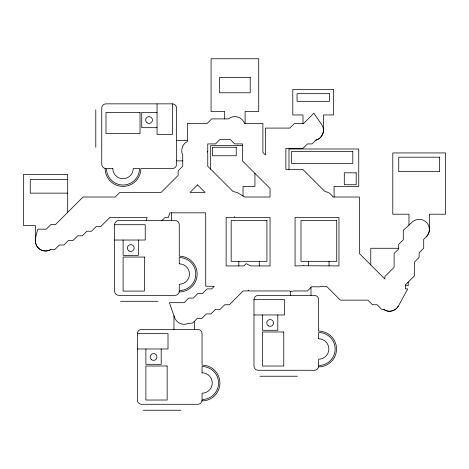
<?xml version="1.0" encoding="UTF-8"?>
<svg xmlns="http://www.w3.org/2000/svg" width="469" height="469" viewBox="0 0 469 469"><rect width="100%" height="100%" fill="white"/><g stroke="black" fill="none" stroke-linecap="round" stroke-linejoin="round"><path stroke-width="0.7" d="M323.381 131.197L323.317 131.689M323.405 130.693L323.428 114.952L333.635 114.952L333.635 89.427L292.797 89.427L292.797 114.952L303.003 114.952L303.003 123.494M429.352 230.203L429.305 230.701M429.375 229.704L429.381 214.204L445.55 214.204L445.55 152.935L392.793 152.935L392.793 214.204L408.962 214.204L408.962 225.067M323.241 132.188L323.129 132.674M429.235 231.199L429.141 231.692M323.006 133.161L322.842 133.636M429.018 232.178L428.883 232.659M146.234 220.459L147.131 217.428L109.875 217.428L100.688 226.621L96.092 226.621L91.496 231.217L86.9 231.217L82.31 235.813L77.713 235.813L73.117 240.404L68.521 240.404L63.931 245L59.334 245L54.738 249.596L50.734 249.596C47.035 251.835 41.97 251.32 38.78 248.412C32.988 243.546 36.131 235.063 37.878 229.171L46.279 229.171L50.875 224.581L55.471 224.581L83.036 197.009L115.204 197.009L119.794 192.413L161.148 192.413L178.144 175.424L178.144 170.827L182.74 166.231L182.74 155.081C180.289 150.285 182.47 143.848 187.336 141.544L187.336 123.494L207.099 123.494L211.695 118.897L228.485 118.897L228.895 118.563A10.212 10.212 0 0 1 244.548 123.482L262.892 123.494L262.892 152.448L265.448 154.999L265.448 128.084L289.807 128.084L294.403 123.494L303.59 123.494L313.867 113.217L321.623 124.473A10.212 10.212 0 0 1 323.428 130.118C323.551 134.667 320.268 139.035 315.842 140.12L312.049 143.913L307.459 143.913L302.863 148.509L285.867 148.509L285.867 169.438L302.863 169.438L325.023 191.604C328.329 191.956 331.39 194.049 332.908 197.009L359.389 197.009L359.389 253.536L384.914 279.061L384.914 276.511L394.101 267.318L394.101 253.536L398.697 248.939L398.697 244.343L403.293 239.747L403.293 230.343L412.222 222.042A10.212 10.212 0 0 1 429.364 228.89C429.751 233.14 426.942 236.81 423.712 239.237L423.712 248.207L419.122 252.803L419.122 257.399L414.526 261.995L414.526 275.778L405.333 284.97L405.333 288.904L407.76 288.904L398.439 305.929C396.838 308.878 393.726 310.918 390.384 311.199C387.16 311.996 384.715 309.094 381.707 309.329L377.111 304.733L372.515 304.733L367.919 300.137L340.353 300.137L326.565 286.354L322.051 286.354L319.078 286.864L311.645 286.758L307.459 290.95L294.538 290.95L290.229 291.372L289.807 290.95L248.541 290.95L248.429 290.241L247.72 290.95L243.13 290.95L229.341 304.733L224.751 304.733L220.154 309.329L215.558 309.329L210.962 313.925L206.366 313.925L201.776 318.515L197.179 318.515L192.583 323.112L188.468 323.358A10.212 10.212 0 0 1 174.532 317.454L169.385 302.693L184.124 302.693L188.72 298.096L193.316 298.096L197.912 293.5L202.502 293.5L207.099 288.904L211.695 288.904L214.269 286.33L205.715 286.201L205.715 212.838L169.772 212.838L168.418 217.428L165.018 217.428L161.987 220.459M322.672 134.105L322.467 134.562M428.713 233.128L428.525 233.591M322.25 135.013L322.004 135.447M428.314 234.049L428.08 234.488M321.746 135.875L321.453 136.286M427.822 234.922L427.552 235.338M398.204 306.316L397.941 306.744M321.154 136.684L320.819 137.059M427.253 235.743L426.942 236.136M397.642 307.142L397.343 307.547M320.485 137.435L320.122 137.775M426.602 236.505L426.257 236.863M397.003 307.916L396.663 308.285M319.694 138.162L319.348 138.414M395.959 308.924L396.293 308.62M318.891 138.76L318.521 138.976M395.156 309.517L395.519 309.253M50.64 249.649L50.201 249.883M318.093 139.234L317.642 139.457M394.681 309.804L394.253 310.056M49.743 250.1L49.286 250.294M317.191 139.668L316.722 139.844M393.391 310.46L393.796 310.267M316.247 140.014L315.842 140.125M48.811 250.464L48.336 250.616M392.447 310.8L392.87 310.648M47.85 250.733L47.357 250.839M391.914 310.935L391.427 311.053M46.865 250.909L46.367 250.962M390.929 311.123L390.431 311.193M45.862 250.985L45.364 250.991M389.932 311.217L389.434 311.234M172.363 103.854L105.994 103.854A4.256 4.256 0 0 0 101.744 108.105L101.744 164.267A4.256 4.256 0 0 0 105.994 168.523L105.144 168.523A17.869 17.869 0 0 0 123.013 186.392A17.869 17.869 0 0 0 140.882 168.523L172.363 168.523A4.256 4.256 0 0 0 176.62 164.267L176.62 108.105A4.256 4.256 0 0 0 172.363 103.854L172.363 134.486L157.051 134.486L157.051 103.854M157.051 112.361L141.732 112.361L141.732 127.679L157.051 127.679M176.62 140.442L187.336 140.442M242.473 145.566L210.692 145.566L210.692 169.168M176.62 160.861L182.74 160.861M67.694 179.527L30.256 179.527L30.256 193.14L67.694 193.14M114.6 224.715A4.256 4.256 0 0 1 118.85 220.459L175.013 220.459A4.256 4.256 0 0 1 179.269 224.715L179.269 256.197A17.869 17.869 0 0 1 197.138 274.066A17.869 17.869 0 0 1 179.269 291.935L179.269 291.085A4.256 4.256 0 0 1 175.013 295.341L118.85 295.341A4.256 4.256 0 0 1 114.6 291.085L114.6 224.715L145.232 224.715L145.232 240.028L114.6 240.028M398.697 248.271L370.762 248.271L370.762 264.909M405.333 285.715L408.2 285.715L408.2 282.098M253.981 299.65A4.256 4.256 0 0 1 258.237 295.394L314.4 295.394A4.256 4.256 0 0 1 318.65 299.65L318.65 331.132A17.869 17.869 0 0 1 336.519 349A17.869 17.869 0 0 1 318.65 366.869L318.65 366.019A4.256 4.256 0 0 1 314.4 370.276L258.237 370.276A4.256 4.256 0 0 1 253.981 366.019L253.981 299.65L284.619 299.65L284.619 314.963L253.981 314.963M120.556 301.297L157.994 301.297M137.376 333.664A4.256 4.256 0 0 1 141.632 329.408L197.789 329.408A4.256 4.256 0 0 1 202.045 333.664L202.045 365.146A17.869 17.869 0 0 1 219.914 383.015A17.869 17.869 0 0 1 202.045 400.884L202.045 400.034A4.256 4.256 0 0 1 197.789 404.29L141.632 404.29A4.256 4.256 0 0 1 137.376 400.034L137.376 333.664L168.008 333.664L168.008 348.983L137.376 348.983M259.937 376.232L297.381 376.232M143.332 410.246L180.77 410.246M44.866 250.968L44.367 250.921M388.93 311.211L388.432 311.181M43.869 250.851L43.377 250.757M387.933 311.111L387.441 311.029M386.52 310.8L386.954 310.912M42.89 250.634L42.415 250.493M385.999 310.613L385.53 310.443M41.94 250.323L41.477 250.135M385.078 310.226L384.627 310.009M41.026 249.924L40.58 249.69M384.199 309.751L383.771 309.487M40.152 249.432L39.73 249.156M39.332 248.857L38.939 248.547M38.569 248.207L38.212 247.855M37.878 247.485L37.555 247.099M37.256 246.7L36.975 246.284M36.717 245.856L36.476 245.416M36.265 244.965L36.072 244.501M35.902 244.032L35.75 243.552M35.632 243.065L35.527 242.579M35.456 242.08L35.404 241.582M35.374 241.084L35.363 225.478L23.45 225.478L23.45 174.421L67.694 174.421L67.694 212.351M334.08 197.009L334.08 186.428L358.756 186.428L358.756 148.99L288.98 148.99L288.98 169.438M329.062 261.339L329.062 265.935M310.994 287.409L310.994 295.394M308.643 261.339L308.643 265.935M290.575 291.337L290.575 295.394M277.806 314.963L277.806 330.282L262.493 330.282L262.493 314.963M259.257 261.321L259.257 265.935M254.937 173.372L254.937 186.41L243.024 186.41L243.024 195.972M245.111 123.494L245.111 111.511L258.724 111.511L258.724 58.754L211.073 58.754L211.073 111.511L224.686 111.511L224.686 118.897M238.832 261.321L238.832 265.935M194.389 321.312L194.389 329.408M173.964 315.825L173.964 329.408M171.607 212.838L171.607 220.459M161.201 348.983L161.201 364.296L145.882 364.296L145.882 348.983M138.425 240.028L138.425 255.347L123.107 255.347L123.107 240.028M95.787 109.81L95.787 147.248M207.755 151.716L207.298 152.173L207.755 152.66L207.755 166.231L233.046 191.522L237.167 192.483L244.742 197.009L270.038 197.009L270.038 188.474L242.473 160.908L242.473 143.913L234.67 143.913L230.074 139.316L220.154 139.316L215.558 143.913L207.755 143.913L207.755 151.716M197.543 184.903L190.033 192.413L205.059 192.413L197.543 184.903M234.43 216.942L233.937 217.428L226.134 217.428L226.134 265.935L243.857 265.935L246.155 263.637L250.575 265.935L270.038 265.935L270.038 217.428L234.969 217.428L234.43 216.942M303.789 265.735L295.06 265.935L295.06 217.428L338.964 217.428L338.964 265.935L303.789 265.735M250.217 77.473L219.58 77.473L219.58 92.792L250.217 92.792L250.217 77.473M329.385 93.677L297.047 93.677L297.047 101.339L329.385 101.339L329.385 93.677M140.032 112.361L105.994 112.361L105.994 133.636L140.032 133.636L140.032 112.361M236.218 147.266L212.393 147.266L212.393 155.772L236.218 155.772L236.218 147.266M352.799 151.54L291.536 151.54L291.536 163.452L352.799 163.452L352.799 151.54M439.594 157.191L398.75 157.191L398.75 171.66L439.594 171.66L439.594 157.191M112.8 168.523L106.504 168.523A16.509 16.509 0 0 0 123.013 185.026A16.509 16.509 0 0 0 139.522 168.523L133.225 168.523A10.212 10.212 0 0 1 123.013 178.73A10.212 10.212 0 0 1 112.8 168.523M356.206 172.815L344.293 172.815L344.293 184.727L356.206 184.727L356.206 172.815M266.914 220.477L231.176 220.477L231.176 261.321L266.914 261.321L266.914 220.477M336.724 220.5L300.987 220.5L300.987 261.339L336.724 261.339L336.724 220.5M144.382 257.047L123.107 257.047L123.107 291.085L144.382 291.085L144.382 257.047M283.763 331.982L262.493 331.982L262.493 366.019L283.763 366.019L283.763 331.982M167.157 365.996L145.882 365.996L145.882 400.034L167.157 400.034L167.157 365.996M318.65 338.788L318.65 332.492A16.509 16.509 0 0 1 335.159 349A16.509 16.509 0 0 1 318.65 365.509L318.65 359.213A10.212 10.212 0 0 0 328.863 349A10.212 10.212 0 0 0 318.65 338.788M202.045 372.808L202.045 366.506A16.509 16.509 0 0 1 218.554 383.015A16.509 16.509 0 0 1 202.045 399.524L202.045 393.227A10.212 10.212 0 0 0 212.258 383.015A10.212 10.212 0 0 0 202.045 372.808M179.269 263.854L179.269 257.557A16.509 16.509 0 0 1 195.772 274.066A16.509 16.509 0 0 1 179.269 290.575L179.269 284.278A10.212 10.212 0 0 0 189.476 274.066A10.212 10.212 0 0 0 179.269 263.854M129.063 250.979A3.406 3.406 0 0 0 134.169 248.031A3.406 3.406 0 0 0 129.063 245.082A3.406 3.406 0 0 0 129.063 250.979M268.45 325.908A3.406 3.406 0 0 0 273.556 322.965A3.406 3.406 0 0 0 268.45 320.016A3.406 3.406 0 0 0 268.45 325.908M151.563 359.746A3.406 3.406 0 0 0 156.927 357.314A3.406 3.406 0 0 0 152.138 353.878A3.406 3.406 0 0 0 151.563 359.746M147.067 122.784A3.406 3.406 0 0 0 152.437 120.351A3.406 3.406 0 0 0 147.647 116.922A3.406 3.406 0 0 0 147.067 122.784"/></g></svg>
